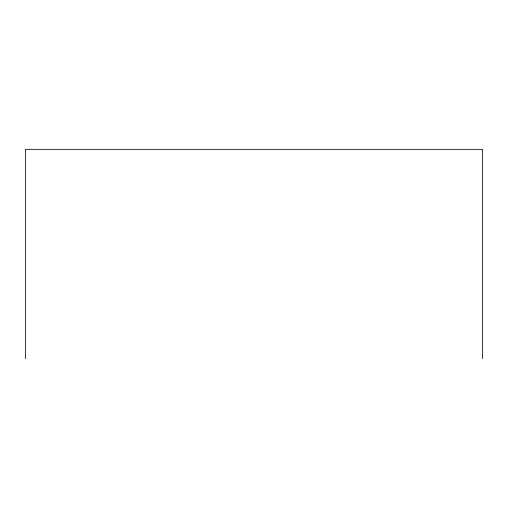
<?xml version="1.0" encoding="UTF-8"?>
<svg xmlns="http://www.w3.org/2000/svg" width="508" height="508" viewBox="0 0 508 508"><rect width="100%" height="100%" fill="white"/><g stroke="black" fill="none" stroke-linecap="round" stroke-linejoin="round"><path stroke-width="0.76" d="M482.6 358.667L482.6 149.333L25.4 149.333L25.4 358.667"/></g></svg>
